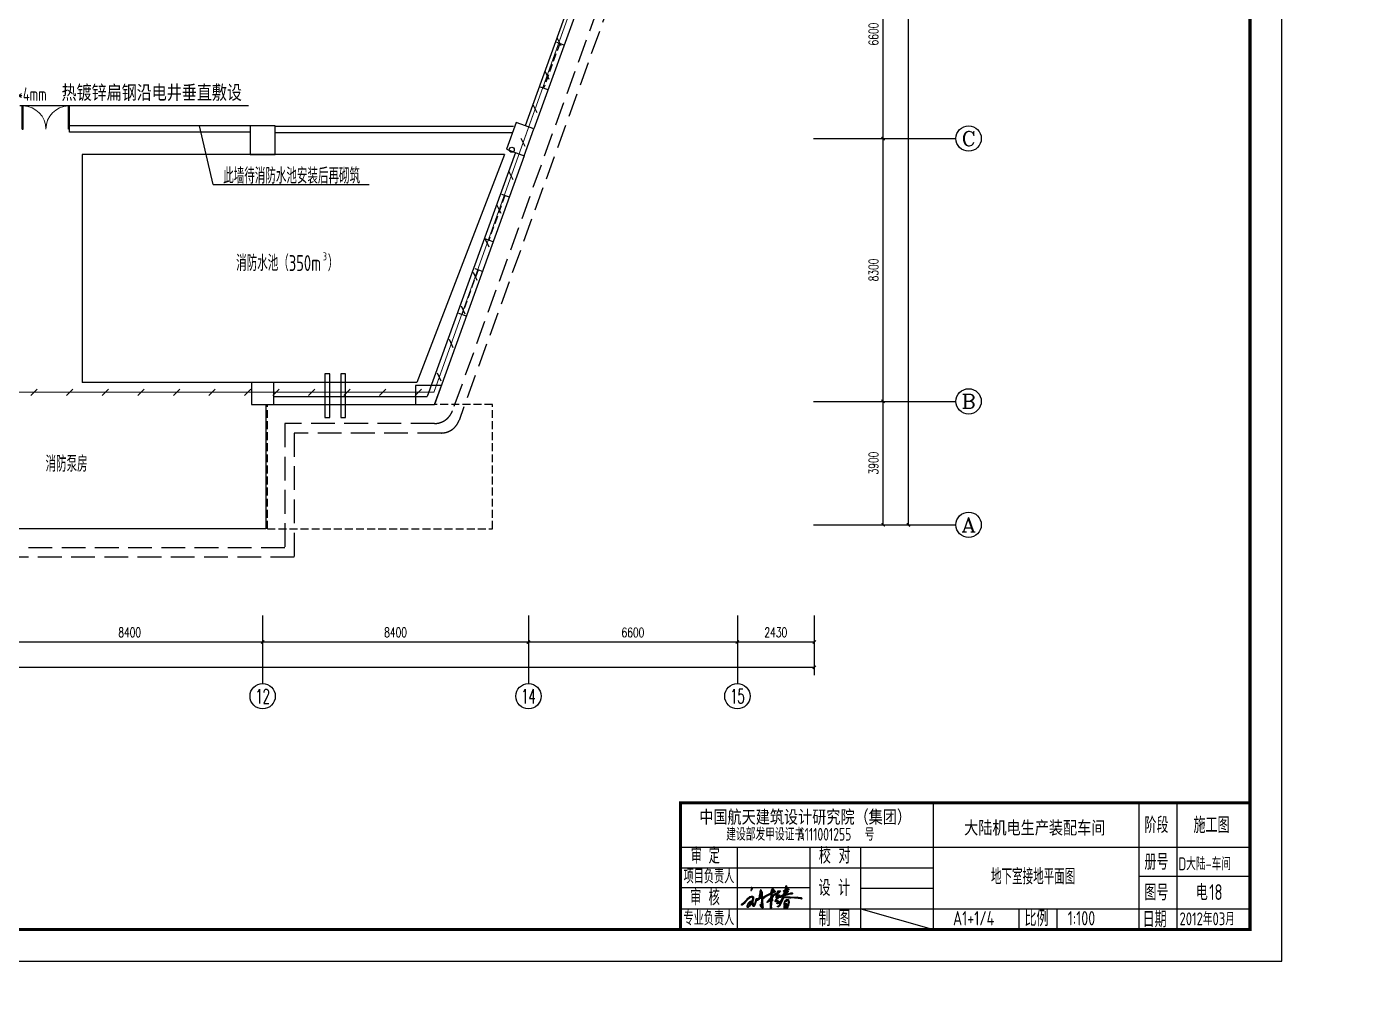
# Model space of a CAD drawing. Extents: x 2166032 to 5302137, y 581493 to 2416206.
# Drawn here: x 2736390 to 2778320, y 1244973 to 1275353 of the extents above; entities that cross this region are included whole.
import ezdxf
from ezdxf.enums import TextEntityAlignment as Align

# ---------------------------------------------------------------- set-up
doc = ezdxf.new("R2010")
doc.units = 0
doc.header["$LTSCALE"] = 1000
doc.header["$MEASUREMENT"] = 0
doc.linetypes.add('CENTER2', pattern=[1.14, 0.75, -0.13, 0.13, -0.13])
doc.linetypes.add('DASH', pattern=[0.35, 0.25, -0.1])
for name, color, linetype in [('AXIS', 3, 'Continuous'), ('AXIS_TEXT', 7, 'Continuous'), ('COLUMN', 2, 'Continuous'), ('PUB_TEXT', 7, 'Continuous'), ('PUB_TITLE', 137, 'Continuous'), ('SHTLN', 4, 'Continuous'), ('TEL_LEAD', 3, 'Continuous'), ('TEL_TEXT', 7, 'Continuous'), ('WALL', 8, 'Continuous'), ('WINDOW', 8, 'Continuous'), ('WIRE-接地', 4, 'Continuous'), ('地沟', 8, 'Continuous'), ('屋面', 151, 'Continuous')]:
    doc.layers.add(name, color=color, linetype=linetype)
doc.styles.add('-黑体', font='simhei.ttf', dxfattribs={"width": 0.8})
doc.styles.add('_TCH_AXIS', font='complex_.ttf')
doc.styles.add('_TCH_DIM', font='tssdeng.shx', dxfattribs={"bigfont": 'tssdchn.shx'})
doc.styles.add('COMPLEX', font='complex_.ttf')
doc.styles.add('DIM_FONT', font='simplex_.ttf', dxfattribs={"width": 0.7})
doc.styles.add('TSSD_REIN', font='tssdeng.shx', dxfattribs={"width": 0.7, "bigfont": 'tssdchn.shx'})
doc.dimstyles.new('DIMN', dxfattribs={"dimtxt": 300, "dimasz": 100, "dimexe": 250, "dimexo": 300, "dimgap": 150, "dimtad": 1, "dimdec": 0, "dimzin": 0, "dimdsep": 46, "dimtxsty": 'DIM_FONT', "dimblk": 'ARCHTICK', "dimcen": 0.09, "dimclrt": 7, "dimazin": 2, "dimtfac": 1, "dimtdec": 0, "dimtix": 1, "dimtmove": 2, "dimatfit": 3, "dimldrblk": 'ARCHTICK', "dimfxl": 1, "dimtolj": 1, "dimtzin": 0, "dimarcsym": 0})

# ---------------------------------------------------------------- blocks, each defined once
blk = doc.blocks.new('$图签$00000001')
blk.add_line((-123, 6.5), (-100, 0))
at = {"layer": 'PUB_TITLE'}
for p, q in [((-100, 0), (-100, 40)), ((-35, 0), (-35, 40)), ((-23, 0), (-23, 40)), ((-180, 26), (0, 26)), ((-162, 0), (-162, 26)), ((-139, 0), (-139, 26)), ((-123, 0), (-123, 26)), ((-180, 19.5), (-100, 19.5)), ((-35, 16.86), (0, 16.86)), ((-180, 13.28), (-139, 13.28)), ((-123, 13), (-100, 13)), ((-180, 6.5), (0, 6.5)), ((-73, 0), (-73, 6.5)), ((-61, 0), (-61, 6.5))]:
    blk.add_line(p, q, dxfattribs=at)
at = {"layer": 'PUB_TITLE', "const_width": 1}
blk.add_lwpolyline([(-180, 0), (-180, 40), (0, 40)], dxfattribs=at)
at = {"layer": 'PUB_TITLE'}
blk.add_lwpolyline([(0, 40), (-180, 40), (-180, 0), (0, 0)], close=True, dxfattribs=at)
at = {"layer": 'PUB_TEXT', "style": 'TSSD_REIN'}
for s, height, width, p in [('阶段', 5, 0.8, (-33.39, 30.46)), ('施工图', 5, 0.8, (-17.87, 30.46)), ('建设部发甲设证书', 4, 0.7, (-165.53, 28.06)), ('A111001255', 4, 0.7, (-143.13, 28.06)), ('号', 4, 0.7, (-121.8, 28.06)), ('审', 5, 0.75, (-176.74, 20.78)), ('定', 5, 0.75, (-171.1, 20.78)), ('校 对', 5, 0.8, (-136.27, 20.81)), ('册号', 5, 0.8, (-33.39, 18.85)), ('D大陆-车间', 4.05, 0.75, (-22.67, 18.71)), ('项目负责人', 4.5, 0.75, (-179.02, 14.53)), ('审 核', 5, 0.75, (-176.96, 7.62)), ('设 计', 5, 0.8, (-136.37, 10.62)), ('图号', 5, 0.8, (-33.39, 9.19)), ('电', 5, 0.8, (-17.17, 9.21)), ('专业负责人', 4.5, 0.75, (-179.03, 1.3)), ('制 图', 5, 0.8, (-136.37, 1.02)), ('A1+1/4', 4.5, 0.75, (-93.87, 1.3)), ('比例', 5, 0.8, (-71.29, 1.01)), ('1:100', 4.5, 0.75, (-57.61, 1.3)), ('日期', 5, 0.8, (-33.97, 0.67)), ('2012年03月', 4.05, 0.75, (-22.29, 1.33))]:
    blk.add_text(s, height=height, dxfattribs=dict(at, width=width)).set_placement(p)
at = {"layer": 'PUB_TITLE', "color": 7, "style": '-黑体', "width": 0.8}
blk.add_text('中国航天建筑设计研究院（集团）', height=4.0889, dxfattribs=at).set_placement((-174.05, 33.5))
blk.add_text('大陆机电生产装配车间', height=4.089, dxfattribs=at).set_placement((-68.03, 30.09), align=Align.CENTER)
blk = doc.blocks.new('$TelecSys$00000008')
blk.add_line((0.4, 0.4), (-0.4, -0.4))
blk = doc.blocks.new('刘桂春')
h = blk.add_hatch()
h.set_pattern_fill('ANSI37', color=256, scale=3, style=0)
h.set_pattern_definition([(45, (0, 0), (-3.367596045, 3.367596045), []), (135, (0, 0), (-3.367596045, -3.367596045), [])])
h.paths.add_polyline_path([(1369061, -138528), (1369058, -138536), (1369053, -138542), (1369048, -138553), (1369045, -138561), (1369048, -138565), (1369054, -138563), (1369059, -138554), (1369065, -138546), (1369071, -138534), (1369075, -138527), (1369075, -138516), (1369071, -138512), (1369066, -138506), (1369055, -138505), (1369049, -138506), (1369045, -138508), (1369045, -138512), (1369053, -138518), (1369057, -138521)], flags=17)
h.paths.add_polyline_path([(1369095, -138688), (1369086, -138679), (1369080, -138673), (1369068, -138673), (1369054, -138673), (1369048, -138679), (1369038, -138679), (1369028, -138684), (1369017, -138689), (1369002, -138702), (1368988, -138716), (1368971, -138734), (1368939, -138765), (1368920, -138785), (1368902, -138805), (1368895, -138812), (1368891, -138814), (1368881, -138820), (1368872, -138828), (1368862, -138837), (1368857, -138842), (1368869, -138850), (1368883, -138847), (1368893, -138838), (1368913, -138820), (1368946, -138779), (1368990, -138736), (1369038, -138702), (1369056, -138694), (1369064, -138694), (1369081, -138694), (1369081, -138726), (1369077, -138747), (1369068, -138758), (1369068, -138769), (1369056, -138769), (1369038, -138774), (1369015, -138793), (1369000, -138806), (1368989, -138828), (1368980, -138843), (1368986, -138843), (1368993, -138832), (1369010, -138814), (1369032, -138792), (1369049, -138793), (1369056, -138798), (1369045, -138813), (1369017, -138851), (1369009, -138860), (1368994, -138879), (1368985, -138885), (1368983, -138880), (1368983, -138863), (1368980, -138854), (1368975, -138861), (1368975, -138890), (1368986, -138898), (1368996, -138892), (1369017, -138869), (1369050, -138828), (1369068, -138813), (1369070, -138820), (1369080, -138855), (1369090, -138878), (1369111, -138878), (1369124, -138848), (1369145, -138795), (1369154, -138751), (1369164, -138750), (1369178, -138757), (1369205, -138742), (1369221, -138705), (1369235, -138629), (1369236, -138598), (1369244, -138587), (1369246, -138614), (1369253, -138629), (1369252, -138720), (1369250, -138729), (1369259, -138729), (1369258, -138853), (1369267, -138854), (1369268, -138885), (1369264, -138885), (1369251, -138875), (1369237, -138851), (1369237, -138834), (1369233, -138834), (1369229, -138851), (1369236, -138867), (1369244, -138887), (1369252, -138891), (1369260, -138895), (1369270, -138904), (1369281, -138904), (1369288, -138895), (1369288, -138886), (1369281, -138880), (1369281, -138816), (1369275, -138806), (1369275, -138743), (1369279, -138734), (1369314, -138705), (1369346, -138682), (1369431, -138637), (1369444, -138629), (1369444, -138683), (1369439, -138688), (1369438, -138711), (1369416, -138730), (1369416, -138740), (1369406, -138749), (1369365, -138790), (1369358, -138800), (1369370, -138800), (1369395, -138786), (1369416, -138772), (1369427, -138764), (1369438, -138765), (1369438, -138803), (1369431, -138810), (1369432, -138919), (1369442, -138925), (1369449, -138921), (1369452, -138894), (1369445, -138883), (1369446, -138853), (1369450, -138849), (1369450, -138772), (1369474, -138767), (1369474, -138743), (1369466, -138730), (1369466, -138702), (1369472, -138692), (1369486, -138692), (1369486, -138680), (1369480, -138677), (1369484, -138671), (1369542, -138634), (1369551, -138636), (1369548, -138649), (1369543, -138681), (1369539, -138696), (1369550, -138703), (1369560, -138700), (1369577, -138685), (1369581, -138679), (1369587, -138679), (1369587, -138684), (1369583, -138687), (1369562, -138705), (1369550, -138725), (1369539, -138743), (1369525, -138765), (1369525, -138778), (1369536, -138787), (1369568, -138773), (1369574, -138783), (1369564, -138800), (1369558, -138819), (1369570, -138826), (1369583, -138818), (1369600, -138802), (1369615, -138796), (1369631, -138780), (1369638, -138776), (1369642, -138780), (1369636, -138792), (1369615, -138826), (1369605, -138851), (1369584, -138869), (1369573, -138872), (1369573, -138884), (1369591, -138884), (1369610, -138869), (1369638, -138825), (1369666, -138773), (1369693, -138704), (1369693, -138680), (1369705, -138669), (1369767, -138649), (1369821, -138632), (1369854, -138632), (1369870, -138626), (1369870, -138614), (1369864, -138606), (1369850, -138609), (1369831, -138614), (1369799, -138621), (1369732, -138645), (1369709, -138652), (1369710, -138643), (1369723, -138635), (1369742, -138625), (1369765, -138604), (1369776, -138592), (1369785, -138591), (1369784, -138573), (1369775, -138574), (1369770, -138568), (1369776, -138563), (1369792, -138550), (1369792, -138539), (1369785, -138527), (1369765, -138526), (1369765, -138535), (1369744, -138544), (1369744, -138518), (1369756, -138507), (1369751, -138500), (1369751, -138491), (1369757, -138479), (1369749, -138467), (1369737, -138467), (1369738, -138486), (1369734, -138500), (1369729, -138511), (1369729, -138533), (1369724, -138544), (1369712, -138556), (1369706, -138565), (1369698, -138564), (1369690, -138568), (1369690, -138576), (1369698, -138584), (1369709, -138587), (1369704, -138602), (1369693, -138613), (1369700, -138614), (1369699, -138621), (1369694, -138630), (1369683, -138645), (1369667, -138653), (1369637, -138668), (1369614, -138680), (1369602, -138686), (1369602, -138699), (1369607, -138699), (1369632, -138699), (1369654, -138689), (1369676, -138683), (1369672, -138696), (1369663, -138724), (1369645, -138759), (1369630, -138765), (1369613, -138782), (1369591, -138794), (1369584, -138797), (1369580, -138795), (1369584, -138789), (1369586, -138780), (1369584, -138764), (1369576, -138757), (1369567, -138759), (1369556, -138763), (1369547, -138764), (1369544, -138758), (1369553, -138743), (1369570, -138726), (1369588, -138697), (1369608, -138666), (1369608, -138651), (1369598, -138651), (1369577, -138664), (1369560, -138678), (1369562, -138668), (1369566, -138646), (1369572, -138642), (1369577, -138620), (1369596, -138607), (1369630, -138572), (1369579, -138572), (1369563, -138606), (1369555, -138611), (1369528, -138624), (1369505, -138636), (1369481, -138653), (1369459, -138663), (1369457, -138624), (1369463, -138621), (1369498, -138599), (1369522, -138591), (1369523, -138574), (1369496, -138552), (1369492, -138536), (1369470, -138524), (1369465, -138533), (1369454, -138552), (1369454, -138570), (1369446, -138590), (1369438, -138611), (1369420, -138620), (1369379, -138640), (1369340, -138660), (1369307, -138683), (1369276, -138713), (1369268, -138632), (1369268, -138605), (1369260, -138580), (1369252, -138566), (1369252, -138554), (1369240, -138542), (1369233, -138562), (1369231, -138580), (1369227, -138611), (1369222, -138638), (1369218, -138663), (1369213, -138688), (1369204, -138711), (1369189, -138734), (1369180, -138734), (1369168, -138723), (1369157, -138720), (1369152, -138730), (1369143, -138746), (1369137, -138770), (1369128, -138808), (1369123, -138820), (1369118, -138838), (1369112, -138843), (1369112, -138851), (1369107, -138856), (1369101, -138856), (1369095, -138856), (1369095, -138836), (1369089, -138832), (1369089, -138814), (1369084, -138803), (1369084, -138775), (1369090, -138762), (1369090, -138745), (1369095, -138739), (1369095, -138717)])
h.paths.add_polyline_path([(1369424, -138744), (1369427, -138740), (1369432, -138735), (1369438, -138735), (1369438, -138744), (1369433, -138748), (1369426, -138748)], flags=16)
h.paths.add_polyline_path([(1369452, -138737), (1369455, -138735), (1369459, -138735), (1369461, -138737), (1369458, -138743), (1369454, -138742), (1369452, -138743)], flags=16)
h.paths.add_polyline_path([(1369729, -138574), (1369734, -138568), (1369735, -138561), (1369744, -138561), (1369751, -138560), (1369752, -138557), (1369755, -138557), (1369759, -138552), (1369762, -138552), (1369764, -138556), (1369760, -138560), (1369756, -138563), (1369752, -138565), (1369751, -138573), (1369744, -138573), (1369741, -138578), (1369736, -138580), (1369732, -138579)], flags=16)
h.paths.add_polyline_path([(1369775, -138702), (1369781, -138708), (1369887, -138708), (1369893, -138708), (1369903, -138706), (1369914, -138710), (1369928, -138711), (1369933, -138706), (1369939, -138712), (1370025, -138714), (1370031, -138729), (1370048, -138731), (1370050, -138716), (1370045, -138706), (1370034, -138699), (1370010, -138699), (1369982, -138697), (1369975, -138691), (1369821, -138691), (1369815, -138685), (1369775, -138685), (1369751, -138685), (1369732, -138686), (1369727, -138692), (1369717, -138694), (1369709, -138694), (1369702, -138699), (1369721, -138705), (1369729, -138703), (1369741, -138699), (1369751, -138701), (1369756, -138706), (1369771, -138706)])
h.paths.add_polyline_path([(1369700, -138854), (1369699, -138915), (1369708, -138922), (1369714, -138915), (1369722, -138910), (1369718, -138905), (1369714, -138905), (1369715, -138896), (1369719, -138896), (1369727, -138890), (1369729, -138894), (1369728, -138912), (1369731, -138922), (1369738, -138926), (1369758, -138925), (1369764, -138915), (1369771, -138903), (1369780, -138889), (1369784, -138877), (1369795, -138838), (1369803, -138818), (1369808, -138786), (1369802, -138778), (1369802, -138757), (1369784, -138746), (1369748, -138746), (1369732, -138761), (1369714, -138773), (1369708, -138777), (1369708, -138794), (1369708, -138804), (1369697, -138809)])
h.paths.add_polyline_path([(1369721, -138813), (1369721, -138793), (1369722, -138787), (1369729, -138779), (1369731, -138776), (1369740, -138777), (1369743, -138770), (1369762, -138771), (1369764, -138760), (1369786, -138761), (1369787, -138831), (1369781, -138835), (1369780, -138851), (1369780, -138857), (1369772, -138858), (1369768, -138845), (1369764, -138838), (1369760, -138835), (1369759, -138827), (1369747, -138825), (1369733, -138826), (1369726, -138829), (1369727, -138844), (1369722, -138842), (1369721, -138839)], flags=16)
h.paths.add_polyline_path([(1369733, -138845), (1369737, -138841), (1369747, -138844), (1369751, -138849), (1369751, -138857), (1369753, -138862), (1369757, -138864), (1369759, -138878), (1369759, -138893), (1369755, -138898), (1369751, -138900), (1369751, -138908), (1369747, -138914), (1369742, -138910), (1369736, -138905), (1369733, -138898), (1369735, -138888), (1369730, -138883), (1369728, -138877), (1369733, -138875), (1369734, -138859)], flags=16)
for p, q in [((1369049, -138506), (1369045, -138508)), ((1369045, -138508), (1369045, -138512)), ((1369045, -138512), (1369053, -138518)), ((1369048, -138553), (1369045, -138561)), ((1369045, -138561), (1369048, -138565)), ((1369053, -138542), (1369048, -138553)), ((1369048, -138565), (1369054, -138563)), ((1369055, -138505), (1369049, -138506)), ((1369053, -138518), (1369057, -138521)), ((1369058, -138536), (1369053, -138542)), ((1369054, -138563), (1369059, -138554)), ((1369066, -138506), (1369055, -138505)), ((1369057, -138521), (1369061, -138528)), ((1369061, -138528), (1369058, -138536)), ((1369059, -138554), (1369065, -138546)), ((1369065, -138546), (1369071, -138534)), ((1369071, -138512), (1369066, -138506)), ((1369075, -138516), (1369071, -138512)), ((1369071, -138534), (1369075, -138527)), ((1369075, -138527), (1369075, -138516)), ((1369235, -138629), (1369221, -138705)), ((1369222, -138638), (1369227, -138611)), ((1369227, -138611), (1369231, -138580)), ((1369231, -138580), (1369233, -138562)), ((1369233, -138562), (1369240, -138542)), ((1369236, -138598), (1369235, -138629)), ((1369244, -138587), (1369236, -138598)), ((1369240, -138542), (1369252, -138554)), ((1369246, -138614), (1369244, -138587)), ((1369253, -138629), (1369246, -138614)), ((1369252, -138554), (1369252, -138566)), ((1369252, -138566), (1369260, -138580)), ((1369252, -138720), (1369253, -138629)), ((1369260, -138580), (1369268, -138605)), ((1369268, -138605), (1369268, -138632)), ((1369379, -138640), (1369420, -138620)), ((1369420, -138620), (1369438, -138611)), ((1369444, -138629), (1369431, -138637)), ((1369438, -138611), (1369446, -138590)), ((1369444, -138683), (1369444, -138629)), ((1369446, -138590), (1369454, -138570)), ((1369454, -138552), (1369465, -138533)), ((1369454, -138570), (1369454, -138552)), ((1369463, -138621), (1369457, -138624)), ((1369457, -138624), (1369459, -138663)), ((1369498, -138599), (1369463, -138621)), ((1369465, -138533), (1369470, -138524)), ((1369470, -138524), (1369492, -138536)), ((1369492, -138536), (1369496, -138552)), ((1369496, -138552), (1369523, -138574)), ((1369522, -138591), (1369498, -138599)), ((1369505, -138636), (1369528, -138624)), ((1369523, -138574), (1369522, -138591)), ((1369528, -138624), (1369555, -138611)), ((1369555, -138611), (1369563, -138606)), ((1369563, -138606), (1369579, -138572)), ((1369577, -138620), (1369572, -138642)), ((1369596, -138607), (1369577, -138620)), ((1369579, -138572), (1369630, -138572)), ((1369630, -138572), (1369596, -138607)), ((1369690, -138568), (1369698, -138564)), ((1369690, -138576), (1369690, -138568)), ((1369698, -138584), (1369690, -138576)), ((1369693, -138613), (1369704, -138602)), ((1369700, -138614), (1369693, -138613)), ((1369694, -138630), (1369699, -138621)), ((1369698, -138564), (1369706, -138565)), ((1369709, -138587), (1369698, -138584)), ((1369699, -138621), (1369700, -138614)), ((1369704, -138602), (1369709, -138587)), ((1369706, -138565), (1369712, -138556)), ((1369712, -138556), (1369724, -138544)), ((1369719, -138610), (1369714, -138615)), ((1369714, -138616), (1369714, -138621)), ((1369714, -138621), (1369719, -138622)), ((1369724, -138604), (1369719, -138610)), ((1369719, -138622), (1369728, -138620)), ((1369742, -138625), (1369723, -138635)), ((1369724, -138544), (1369729, -138533)), ((1369734, -138604), (1369724, -138604)), ((1369728, -138620), (1369733, -138616)), ((1369729, -138511), (1369734, -138500)), ((1369729, -138533), (1369729, -138511)), ((1369734, -138568), (1369729, -138574)), ((1369729, -138574), (1369732, -138579)), ((1369732, -138579), (1369736, -138580)), ((1369732, -138645), (1369799, -138621)), ((1369733, -138616), (1369740, -138611)), ((1369734, -138500), (1369738, -138486)), ((1369735, -138561), (1369734, -138568)), ((1369737, -138600), (1369734, -138604)), ((1369734, -138604), (1369734, -138604)), ((1369744, -138561), (1369735, -138561)), ((1369736, -138580), (1369741, -138578)), ((1369738, -138486), (1369737, -138467)), ((1369737, -138467), (1369749, -138467)), ((1369741, -138600), (1369737, -138600)), ((1369740, -138611), (1369746, -138603)), ((1369741, -138578), (1369744, -138573)), ((1369746, -138603), (1369741, -138600)), ((1369765, -138604), (1369742, -138625)), ((1369756, -138507), (1369744, -138518)), ((1369744, -138518), (1369744, -138544)), ((1369744, -138544), (1369765, -138535)), ((1369751, -138560), (1369744, -138561)), ((1369744, -138573), (1369751, -138573)), ((1369749, -138467), (1369757, -138479)), ((1369757, -138479), (1369751, -138491)), ((1369751, -138491), (1369751, -138500)), ((1369751, -138500), (1369756, -138507)), ((1369752, -138557), (1369751, -138560)), ((1369751, -138573), (1369752, -138565)), ((1369755, -138557), (1369752, -138557)), ((1369752, -138565), (1369756, -138563)), ((1369759, -138552), (1369755, -138557)), ((1369756, -138563), (1369760, -138560)), ((1369762, -138552), (1369759, -138552)), ((1369760, -138560), (1369764, -138556)), ((1369764, -138556), (1369762, -138552)), ((1369765, -138535), (1369765, -138526)), ((1369765, -138526), (1369785, -138527)), ((1369776, -138592), (1369765, -138604)), ((1369776, -138563), (1369770, -138568)), ((1369770, -138568), (1369775, -138574)), ((1369775, -138574), (1369784, -138573)), ((1369792, -138550), (1369776, -138563)), ((1369785, -138591), (1369776, -138592)), ((1369784, -138573), (1369785, -138591)), ((1369785, -138527), (1369792, -138539)), ((1369792, -138539), (1369792, -138550)), ((1369799, -138621), (1369831, -138614)), ((1369831, -138614), (1369850, -138609)), ((1369850, -138609), (1369864, -138606)), ((1369870, -138626), (1369854, -138632)), ((1369864, -138606), (1369870, -138614)), ((1369870, -138614), (1369870, -138626)), ((1368857, -138842), (1368862, -138837)), ((1368869, -138850), (1368857, -138842)), ((1368862, -138837), (1368872, -138828)), ((1368883, -138847), (1368869, -138850)), ((1368872, -138828), (1368881, -138820)), ((1368881, -138820), (1368891, -138814)), ((1368893, -138838), (1368883, -138847)), ((1368891, -138814), (1368895, -138812)), ((1368913, -138820), (1368893, -138838)), ((1368895, -138812), (1368902, -138805)), ((1368902, -138805), (1368920, -138785)), ((1368946, -138779), (1368913, -138820)), ((1368920, -138785), (1368939, -138765)), ((1368939, -138765), (1368971, -138734)), ((1368990, -138736), (1368946, -138779)), ((1368971, -138734), (1368988, -138716)), ((1368975, -138861), (1368980, -138854)), ((1368975, -138890), (1368975, -138861)), ((1368986, -138898), (1368975, -138890)), ((1368980, -138843), (1368989, -138828)), ((1368986, -138843), (1368980, -138843)), ((1368980, -138854), (1368983, -138863)), ((1368983, -138863), (1368983, -138880)), ((1368983, -138880), (1368985, -138885)), ((1368985, -138885), (1368994, -138879)), ((1368993, -138832), (1368986, -138843)), ((1368988, -138716), (1369002, -138702)), ((1368989, -138828), (1369000, -138806)), ((1369038, -138702), (1368990, -138736)), ((1369010, -138814), (1368993, -138832)), ((1368994, -138879), (1369009, -138860)), ((1369017, -138869), (1368996, -138892)), ((1369000, -138806), (1369015, -138793)), ((1369002, -138702), (1369017, -138689)), ((1369009, -138860), (1369017, -138851)), ((1369032, -138792), (1369010, -138814)), ((1369015, -138793), (1369038, -138774)), ((1369017, -138689), (1369028, -138684)), ((1369017, -138851), (1369045, -138813)), ((1369050, -138828), (1369017, -138869)), ((1369028, -138684), (1369038, -138679)), ((1369049, -138793), (1369032, -138792)), ((1369038, -138679), (1369048, -138679)), ((1369056, -138694), (1369038, -138702)), ((1369038, -138774), (1369056, -138769)), ((1369045, -138813), (1369056, -138798)), ((1369048, -138679), (1369054, -138673)), ((1369056, -138798), (1369049, -138793)), ((1369068, -138813), (1369050, -138828)), ((1369054, -138673), (1369068, -138673)), ((1369064, -138694), (1369056, -138694)), ((1369056, -138769), (1369068, -138769)), ((1369081, -138694), (1369064, -138694)), ((1369068, -138673), (1369080, -138673)), ((1369068, -138758), (1369077, -138747)), ((1369068, -138769), (1369068, -138758)), ((1369070, -138820), (1369068, -138813)), ((1369080, -138855), (1369070, -138820)), ((1369077, -138747), (1369081, -138726)), ((1369080, -138673), (1369086, -138679)), ((1369090, -138878), (1369080, -138855)), ((1369081, -138726), (1369081, -138694)), ((1369090, -138762), (1369084, -138775)), ((1369084, -138775), (1369084, -138803)), ((1369084, -138803), (1369089, -138814)), ((1369086, -138679), (1369095, -138688)), ((1369089, -138814), (1369089, -138832)), ((1369089, -138832), (1369095, -138836)), ((1369095, -138739), (1369090, -138745)), ((1369090, -138745), (1369090, -138762)), ((1369111, -138878), (1369090, -138878)), ((1369095, -138688), (1369095, -138717)), ((1369095, -138717), (1369095, -138739)), ((1369095, -138836), (1369095, -138856)), ((1369095, -138856), (1369101, -138856)), ((1369101, -138856), (1369107, -138856)), ((1369107, -138856), (1369112, -138851)), ((1369124, -138848), (1369111, -138878)), ((1369112, -138843), (1369118, -138838)), ((1369112, -138851), (1369112, -138843)), ((1369118, -138838), (1369123, -138820)), ((1369123, -138820), (1369128, -138808)), ((1369145, -138795), (1369124, -138848)), ((1369128, -138808), (1369137, -138770)), ((1369137, -138770), (1369143, -138746)), ((1369143, -138746), (1369152, -138730)), ((1369154, -138751), (1369145, -138795)), ((1369152, -138730), (1369157, -138720)), ((1369164, -138750), (1369154, -138751)), ((1369157, -138720), (1369168, -138723)), ((1369178, -138757), (1369164, -138750)), ((1369168, -138723), (1369180, -138734)), ((1369205, -138742), (1369178, -138757)), ((1369180, -138734), (1369189, -138734)), ((1369189, -138734), (1369204, -138711)), ((1369204, -138711), (1369213, -138688)), ((1369221, -138705), (1369205, -138742)), ((1369213, -138688), (1369218, -138663)), ((1369218, -138663), (1369222, -138638)), ((1369229, -138851), (1369233, -138834)), ((1369236, -138867), (1369229, -138851)), ((1369233, -138834), (1369233, -138834)), ((1369233, -138834), (1369237, -138834)), ((1369244, -138887), (1369236, -138867)), ((1369237, -138834), (1369237, -138851)), ((1369237, -138851), (1369251, -138875)), ((1369252, -138891), (1369244, -138887)), ((1369250, -138729), (1369252, -138720)), ((1369259, -138729), (1369250, -138729)), ((1369251, -138875), (1369264, -138885)), ((1369260, -138895), (1369252, -138891)), ((1369258, -138853), (1369259, -138729)), ((1369267, -138854), (1369258, -138853)), ((1369264, -138885), (1369268, -138885)), ((1369268, -138885), (1369267, -138854)), ((1369268, -138632), (1369276, -138713)), ((1369279, -138734), (1369275, -138743)), ((1369275, -138743), (1369275, -138806)), ((1369275, -138806), (1369281, -138816)), ((1369276, -138713), (1369307, -138683)), ((1369314, -138705), (1369279, -138734)), ((1369281, -138816), (1369281, -138880)), ((1369281, -138880), (1369288, -138886)), ((1369288, -138886), (1369288, -138895)), ((1369307, -138683), (1369340, -138660)), ((1369346, -138682), (1369314, -138705)), ((1369340, -138660), (1369379, -138640)), ((1369431, -138637), (1369346, -138682)), ((1369358, -138800), (1369365, -138790)), ((1369370, -138800), (1369358, -138800)), ((1369365, -138790), (1369406, -138749)), ((1369395, -138786), (1369370, -138800)), ((1369416, -138772), (1369395, -138786)), ((1369406, -138749), (1369416, -138740)), ((1369416, -138730), (1369438, -138711)), ((1369416, -138740), (1369416, -138730)), ((1369427, -138764), (1369416, -138772)), ((1369427, -138740), (1369424, -138744)), ((1369424, -138744), (1369426, -138748)), ((1369426, -138748), (1369433, -138748)), ((1369432, -138735), (1369427, -138740)), ((1369438, -138765), (1369427, -138764)), ((1369431, -138810), (1369438, -138803)), ((1369432, -138919), (1369431, -138810)), ((1369438, -138735), (1369432, -138735)), ((1369433, -138748), (1369438, -138744)), ((1369438, -138711), (1369439, -138688)), ((1369438, -138744), (1369438, -138735)), ((1369438, -138803), (1369438, -138765)), ((1369439, -138688), (1369444, -138683)), ((1369446, -138853), (1369445, -138883)), ((1369445, -138883), (1369452, -138894)), ((1369450, -138849), (1369446, -138853)), ((1369474, -138767), (1369450, -138772)), ((1369450, -138772), (1369450, -138849)), ((1369455, -138735), (1369452, -138737)), ((1369452, -138737), (1369452, -138743)), ((1369452, -138743), (1369454, -138742)), ((1369454, -138742), (1369458, -138743)), ((1369459, -138735), (1369455, -138735)), ((1369458, -138743), (1369461, -138737)), ((1369459, -138663), (1369481, -138653)), ((1369461, -138737), (1369459, -138735)), ((1369472, -138692), (1369466, -138702)), ((1369466, -138702), (1369466, -138730)), ((1369466, -138730), (1369474, -138743)), ((1369486, -138692), (1369472, -138692)), ((1369474, -138743), (1369474, -138767)), ((1369484, -138671), (1369480, -138677)), ((1369480, -138677), (1369486, -138680)), ((1369481, -138653), (1369505, -138636)), ((1369542, -138634), (1369484, -138671)), ((1369486, -138680), (1369486, -138692)), ((1369525, -138765), (1369539, -138743)), ((1369525, -138778), (1369525, -138765)), ((1369536, -138787), (1369525, -138778)), ((1369568, -138773), (1369536, -138787)), ((1369539, -138696), (1369543, -138681)), ((1369550, -138703), (1369539, -138696)), ((1369539, -138743), (1369550, -138725)), ((1369551, -138636), (1369542, -138634)), ((1369543, -138681), (1369548, -138649)), ((1369553, -138743), (1369544, -138758)), ((1369544, -138758), (1369547, -138764)), ((1369547, -138764), (1369556, -138763)), ((1369548, -138649), (1369551, -138636)), ((1369560, -138700), (1369550, -138703)), ((1369550, -138725), (1369562, -138705)), ((1369570, -138726), (1369553, -138743)), ((1369556, -138763), (1369567, -138759)), ((1369558, -138819), (1369564, -138800)), ((1369570, -138826), (1369558, -138819)), ((1369560, -138678), (1369577, -138664)), ((1369562, -138668), (1369560, -138678)), ((1369577, -138685), (1369560, -138700)), ((1369566, -138646), (1369562, -138668)), ((1369562, -138705), (1369583, -138687)), ((1369564, -138800), (1369574, -138783)), ((1369572, -138642), (1369566, -138646)), ((1369567, -138759), (1369576, -138757)), ((1369574, -138783), (1369568, -138773)), ((1369588, -138697), (1369570, -138726)), ((1369583, -138818), (1369570, -138826)), ((1369573, -138872), (1369584, -138869)), ((1369573, -138884), (1369573, -138872)), ((1369591, -138884), (1369573, -138884)), ((1369576, -138757), (1369584, -138764)), ((1369577, -138664), (1369598, -138651)), ((1369581, -138679), (1369577, -138685)), ((1369584, -138789), (1369580, -138795)), ((1369580, -138795), (1369584, -138797)), ((1369587, -138679), (1369581, -138679)), ((1369583, -138687), (1369587, -138684)), ((1369600, -138802), (1369583, -138818)), ((1369584, -138764), (1369586, -138780)), ((1369586, -138780), (1369584, -138789)), ((1369584, -138797), (1369591, -138794)), ((1369584, -138869), (1369605, -138851)), ((1369587, -138684), (1369587, -138679)), ((1369608, -138666), (1369588, -138697)), ((1369591, -138794), (1369613, -138782)), ((1369610, -138869), (1369591, -138884)), ((1369598, -138651), (1369608, -138651)), ((1369615, -138796), (1369600, -138802)), ((1369602, -138686), (1369614, -138680)), ((1369602, -138699), (1369602, -138686)), ((1369607, -138699), (1369602, -138699)), ((1369605, -138851), (1369615, -138826)), ((1369632, -138699), (1369607, -138699)), ((1369608, -138651), (1369608, -138666)), ((1369638, -138825), (1369610, -138869)), ((1369613, -138782), (1369630, -138765)), ((1369614, -138680), (1369637, -138668)), ((1369631, -138780), (1369615, -138796)), ((1369615, -138826), (1369636, -138792)), ((1369630, -138765), (1369645, -138759)), ((1369638, -138776), (1369631, -138780)), ((1369654, -138689), (1369632, -138699)), ((1369636, -138792), (1369642, -138780)), ((1369637, -138668), (1369667, -138653)), ((1369666, -138773), (1369638, -138825)), ((1369642, -138780), (1369638, -138776)), ((1369645, -138759), (1369663, -138724)), ((1369676, -138683), (1369654, -138689)), ((1369663, -138724), (1369672, -138696)), ((1369693, -138704), (1369666, -138773)), ((1369667, -138653), (1369683, -138645)), ((1369672, -138696), (1369676, -138683)), ((1369683, -138645), (1369694, -138630)), ((1369705, -138669), (1369693, -138680)), ((1369693, -138680), (1369693, -138704)), ((1369708, -138804), (1369697, -138809)), ((1369697, -138809), (1369700, -138854)), ((1369700, -138854), (1369699, -138915)), ((1369702, -138699), (1369709, -138694)), ((1369721, -138705), (1369702, -138699)), ((1369767, -138649), (1369705, -138669)), ((1369714, -138773), (1369708, -138777)), ((1369708, -138777), (1369708, -138794)), ((1369708, -138794), (1369708, -138804)), ((1369710, -138643), (1369709, -138652)), ((1369709, -138652), (1369732, -138645)), ((1369709, -138694), (1369717, -138694)), ((1369723, -138635), (1369710, -138643)), ((1369732, -138761), (1369714, -138773)), ((1369717, -138694), (1369727, -138692)), ((1369719, -138896), (1369727, -138890)), ((1369729, -138703), (1369721, -138705)), ((1369721, -138793), (1369722, -138787)), ((1369721, -138813), (1369721, -138793)), ((1369721, -138839), (1369721, -138813)), ((1369722, -138842), (1369721, -138839)), ((1369722, -138787), (1369729, -138779)), ((1369727, -138844), (1369722, -138842)), ((1369733, -138826), (1369726, -138829)), ((1369726, -138829), (1369727, -138844)), ((1369727, -138692), (1369732, -138686)), ((1369727, -138890), (1369729, -138894)), ((1369728, -138877), (1369733, -138875)), ((1369730, -138883), (1369728, -138877)), ((1369741, -138699), (1369729, -138703)), ((1369729, -138779), (1369731, -138776)), ((1369735, -138888), (1369730, -138883)), ((1369731, -138776), (1369740, -138777)), ((1369732, -138686), (1369751, -138685)), ((1369748, -138746), (1369732, -138761)), ((1369747, -138825), (1369733, -138826)), ((1369733, -138845), (1369737, -138841)), ((1369734, -138859), (1369733, -138845)), ((1369733, -138875), (1369734, -138859)), ((1369733, -138898), (1369735, -138888)), ((1369737, -138841), (1369747, -138844)), ((1369740, -138777), (1369743, -138770)), ((1369751, -138701), (1369741, -138699)), ((1369743, -138770), (1369762, -138771)), ((1369759, -138827), (1369747, -138825)), ((1369747, -138844), (1369751, -138849)), ((1369784, -138746), (1369748, -138746)), ((1369751, -138685), (1369775, -138685)), ((1369756, -138706), (1369751, -138701)), ((1369751, -138849), (1369751, -138857)), ((1369751, -138857), (1369753, -138862)), ((1369753, -138862), (1369757, -138864)), ((1369771, -138706), (1369756, -138706)), ((1369757, -138864), (1369759, -138878)), ((1369760, -138835), (1369759, -138827)), ((1369759, -138878), (1369759, -138893)), ((1369764, -138838), (1369760, -138835)), ((1369762, -138771), (1369764, -138760)), ((1369764, -138760), (1369786, -138761)), ((1369768, -138845), (1369764, -138838)), ((1369821, -138632), (1369767, -138649)), ((1369772, -138858), (1369768, -138845)), ((1369775, -138702), (1369771, -138706)), ((1369771, -138903), (1369780, -138889)), ((1369780, -138857), (1369772, -138858)), ((1369775, -138685), (1369815, -138685)), ((1369781, -138708), (1369775, -138702)), ((1369781, -138835), (1369780, -138851)), ((1369780, -138851), (1369780, -138857)), ((1369780, -138889), (1369784, -138877)), ((1369887, -138708), (1369781, -138708)), ((1369787, -138831), (1369781, -138835)), ((1369802, -138757), (1369784, -138746)), ((1369784, -138877), (1369795, -138838)), ((1369786, -138761), (1369787, -138831)), ((1369795, -138838), (1369803, -138818)), ((1369802, -138778), (1369802, -138757)), ((1369808, -138786), (1369802, -138778)), ((1369803, -138818), (1369808, -138786)), ((1369815, -138685), (1369821, -138691)), ((1369854, -138632), (1369821, -138632)), ((1369821, -138691), (1369975, -138691)), ((1369893, -138708), (1369887, -138708)), ((1369903, -138706), (1369893, -138708)), ((1369914, -138710), (1369903, -138706)), ((1369928, -138711), (1369914, -138710)), ((1369933, -138706), (1369928, -138711)), ((1369939, -138712), (1369933, -138706)), ((1370025, -138714), (1369939, -138712)), ((1369975, -138691), (1369982, -138697)), ((1369982, -138697), (1370010, -138699)), ((1370010, -138699), (1370034, -138699)), ((1370031, -138729), (1370025, -138714)), ((1370048, -138731), (1370031, -138729)), ((1370034, -138699), (1370045, -138706)), ((1370045, -138706), (1370050, -138716)), ((1370050, -138716), (1370048, -138731)), ((1368996, -138892), (1368986, -138898)), ((1369270, -138904), (1369260, -138895)), ((1369281, -138904), (1369270, -138904)), ((1369288, -138895), (1369281, -138904)), ((1369442, -138925), (1369432, -138919)), ((1369449, -138921), (1369442, -138925)), ((1369452, -138894), (1369449, -138921)), ((1369699, -138915), (1369708, -138922)), ((1369708, -138922), (1369714, -138915)), ((1369714, -138905), (1369715, -138896)), ((1369718, -138905), (1369714, -138905)), ((1369714, -138915), (1369722, -138910)), ((1369715, -138896), (1369719, -138896)), ((1369722, -138910), (1369718, -138905)), ((1369729, -138894), (1369728, -138912)), ((1369728, -138912), (1369731, -138922)), ((1369731, -138922), (1369738, -138926)), ((1369736, -138905), (1369733, -138898)), ((1369742, -138910), (1369736, -138905)), ((1369738, -138926), (1369758, -138925)), ((1369747, -138914), (1369742, -138910)), ((1369751, -138908), (1369747, -138914)), ((1369755, -138898), (1369751, -138900)), ((1369751, -138900), (1369751, -138908)), ((1369759, -138893), (1369755, -138898)), ((1369758, -138925), (1369764, -138915)), ((1369764, -138915), (1369771, -138903))]:
    blk.add_line(p, q)
blk = doc.blocks.new('_ArchTick')
at = {"color": 0, "linetype": 'ByBlock', "const_width": 0.4}
blk.add_lwpolyline([(-0.5, -0.5), (0.5, 0.5)], dxfattribs=at)
blk = doc.blocks.new('*D2613')
at = {"layer": 'AXIS', "color": 0, "lineweight": -2}
for p, q in [((2735451, 1256748), (2735451, 1255665)), ((2743851, 1256748), (2743851, 1255665)), ((2735451, 1255915), (2743851, 1255915))]:
    blk.add_line(p, q, dxfattribs=at)
at = {"layer": 'Defpoints', "color": 0}
for p in [(2735451, 1257048), (2743851, 1257048), (2743851, 1255915)]:
    blk.add_point(p, dxfattribs=at)
at = {"layer": 'AXIS', "color": 0, "lineweight": -2, "xscale": 100, "yscale": 100, "zscale": 100, "rotation": 180}
blk.add_blockref('_ArchTick', (2735451, 1255915), dxfattribs=at)
at = {"layer": 'AXIS', "color": 0, "lineweight": -2, "xscale": 100, "yscale": 100, "zscale": 100}
blk.add_blockref('_ArchTick', (2743851, 1255915), dxfattribs=at)
at = {"layer": 'AXIS', "color": 7, "insert": (2739651, 1256220), "char_height": 300, "attachment_point": 5, "style": 'DIM_FONT'}
blk.add_mtext('\\A1;8400', dxfattribs=at)
blk = doc.blocks.new('*D2614')
at = {"layer": 'AXIS', "color": 0, "lineweight": -2}
for p, q in [((2743851, 1256748), (2743851, 1255665)), ((2752251, 1256748), (2752251, 1255665)), ((2743851, 1255915), (2752251, 1255915))]:
    blk.add_line(p, q, dxfattribs=at)
at = {"layer": 'Defpoints', "color": 0}
for p in [(2743851, 1257048), (2752251, 1257048), (2752251, 1255915)]:
    blk.add_point(p, dxfattribs=at)
at = {"layer": 'AXIS', "color": 0, "lineweight": -2, "xscale": 100, "yscale": 100, "zscale": 100, "rotation": 180}
blk.add_blockref('_ArchTick', (2743851, 1255915), dxfattribs=at)
at = {"layer": 'AXIS', "color": 0, "lineweight": -2, "xscale": 100, "yscale": 100, "zscale": 100}
blk.add_blockref('_ArchTick', (2752251, 1255915), dxfattribs=at)
at = {"layer": 'AXIS', "color": 7, "insert": (2748051, 1256220), "char_height": 300, "attachment_point": 5, "style": 'DIM_FONT'}
blk.add_mtext('\\A1;8400', dxfattribs=at)
blk = doc.blocks.new('*D2615')
at = {"layer": 'AXIS', "color": 0, "lineweight": -2}
for p, q in [((2752251, 1256748), (2752251, 1255665)), ((2758851, 1256748), (2758851, 1255665)), ((2752251, 1255915), (2758851, 1255915))]:
    blk.add_line(p, q, dxfattribs=at)
at = {"layer": 'Defpoints', "color": 0}
for p in [(2752251, 1257048), (2758851, 1257048), (2758851, 1255915)]:
    blk.add_point(p, dxfattribs=at)
at = {"layer": 'AXIS', "color": 0, "lineweight": -2, "xscale": 100, "yscale": 100, "zscale": 100, "rotation": 180}
blk.add_blockref('_ArchTick', (2752251, 1255915), dxfattribs=at)
at = {"layer": 'AXIS', "color": 0, "lineweight": -2, "xscale": 100, "yscale": 100, "zscale": 100}
blk.add_blockref('_ArchTick', (2758851, 1255915), dxfattribs=at)
at = {"layer": 'AXIS', "color": 7, "insert": (2755551, 1256217), "char_height": 300, "attachment_point": 5, "style": 'DIM_FONT'}
blk.add_mtext('\\A1;6600', dxfattribs=at)
blk = doc.blocks.new('*D2616')
at = {"layer": 'AXIS', "color": 0, "lineweight": -2}
for p, q in [((2758851, 1256748), (2758851, 1255665)), ((2761282, 1256748), (2761282, 1255665)), ((2758851, 1255915), (2761282, 1255915))]:
    blk.add_line(p, q, dxfattribs=at)
at = {"layer": 'Defpoints', "color": 0}
for p in [(2758851, 1257048), (2761282, 1257048), (2761282, 1255915)]:
    blk.add_point(p, dxfattribs=at)
at = {"layer": 'AXIS', "color": 0, "lineweight": -2, "xscale": 100, "yscale": 100, "zscale": 100, "rotation": 180}
blk.add_blockref('_ArchTick', (2758851, 1255915), dxfattribs=at)
at = {"layer": 'AXIS', "color": 0, "lineweight": -2, "xscale": 100, "yscale": 100, "zscale": 100}
blk.add_blockref('_ArchTick', (2761282, 1255915), dxfattribs=at)
at = {"layer": 'AXIS', "color": 7, "insert": (2760067, 1256220), "char_height": 300, "attachment_point": 5, "style": 'DIM_FONT'}
blk.add_mtext('\\A1;2430', dxfattribs=at)
blk = doc.blocks.new('*D2617')
at = {"layer": 'AXIS', "color": 0, "lineweight": -2}
for p, q in [((2683451, 1256448), (2683451, 1254865)), ((2761282, 1256448), (2761282, 1254865)), ((2683451, 1255115), (2761282, 1255115))]:
    blk.add_line(p, q, dxfattribs=at)
at = {"layer": 'Defpoints', "color": 0}
for p in [(2683451, 1256748), (2761282, 1256748), (2761282, 1255115)]:
    blk.add_point(p, dxfattribs=at)
at = {"layer": 'AXIS', "color": 0, "lineweight": -2, "xscale": 100, "yscale": 100, "zscale": 100, "rotation": 180}
blk.add_blockref('_ArchTick', (2683451, 1255115), dxfattribs=at)
at = {"layer": 'AXIS', "color": 0, "lineweight": -2, "xscale": 100, "yscale": 100, "zscale": 100}
blk.add_blockref('_ArchTick', (2761282, 1255115), dxfattribs=at)
at = {"layer": 'AXIS', "color": 7, "insert": (2722367, 1255417), "char_height": 300, "attachment_point": 5, "style": 'DIM_FONT'}
blk.add_mtext('\\A1;77830', dxfattribs=at)
blk = doc.blocks.new('*D2618')
at = {"layer": 'AXIS', "color": 0, "lineweight": -2}
for p, q in [((2761256, 1263515), (2763706, 1263515)), ((2763456, 1259615), (2763456, 1263515)), ((2761256, 1259615), (2763706, 1259615))]:
    blk.add_line(p, q, dxfattribs=at)
at = {"layer": 'Defpoints', "color": 0}
for p in [(2760956, 1263515), (2763456, 1263515), (2760956, 1259615)]:
    blk.add_point(p, dxfattribs=at)
at = {"layer": 'AXIS', "color": 0, "lineweight": -2, "xscale": 100, "yscale": 100, "zscale": 100}
for p, rotation in [((2763456, 1263515), 90), ((2763456, 1259615), 270)]:
    blk.add_blockref('_ArchTick', p, dxfattribs=dict(at, rotation=rotation))
at = {"layer": 'AXIS', "color": 7, "insert": (2763155, 1261565), "char_height": 300, "attachment_point": 5, "rotation": 90, "style": 'DIM_FONT'}
blk.add_mtext('\\A1;3900', dxfattribs=at)
blk = doc.blocks.new('*D2619')
at = {"layer": 'AXIS', "color": 0, "lineweight": -2}
for p, q in [((2761256, 1271815), (2763706, 1271815)), ((2763456, 1263515), (2763456, 1271815)), ((2761256, 1263515), (2763706, 1263515))]:
    blk.add_line(p, q, dxfattribs=at)
at = {"layer": 'Defpoints', "color": 0}
for p in [(2760956, 1271815), (2763456, 1271815), (2760956, 1263515)]:
    blk.add_point(p, dxfattribs=at)
at = {"layer": 'AXIS', "color": 0, "lineweight": -2, "xscale": 100, "yscale": 100, "zscale": 100}
for p, rotation in [((2763456, 1271815), 90), ((2763456, 1263515), 270)]:
    blk.add_blockref('_ArchTick', p, dxfattribs=dict(at, rotation=rotation))
at = {"layer": 'AXIS', "color": 7, "insert": (2763155, 1267665), "char_height": 300, "attachment_point": 5, "rotation": 90, "style": 'DIM_FONT'}
blk.add_mtext('\\A1;8300', dxfattribs=at)
blk = doc.blocks.new('*D2620')
at = {"layer": 'AXIS', "color": 0, "lineweight": -2}
for p, q in [((2761256, 1278415), (2763706, 1278415)), ((2763456, 1271815), (2763456, 1278415)), ((2761256, 1271815), (2763706, 1271815))]:
    blk.add_line(p, q, dxfattribs=at)
at = {"layer": 'Defpoints', "color": 0}
for p in [(2760956, 1278415), (2763456, 1278415), (2760956, 1271815)]:
    blk.add_point(p, dxfattribs=at)
at = {"layer": 'AXIS', "color": 0, "lineweight": -2, "xscale": 100, "yscale": 100, "zscale": 100}
for p, rotation in [((2763456, 1278415), 90), ((2763456, 1271815), 270)]:
    blk.add_blockref('_ArchTick', p, dxfattribs=dict(at, rotation=rotation))
at = {"layer": 'AXIS', "color": 7, "insert": (2763155, 1275115), "char_height": 300, "attachment_point": 5, "rotation": 90, "style": 'DIM_FONT'}
blk.add_mtext('\\A1;6600', dxfattribs=at)
blk = doc.blocks.new('*D2624')
at = {"layer": 'AXIS', "color": 0, "lineweight": -2}
for p, q in [((2761256, 1298815), (2764506, 1298815)), ((2764256, 1259615), (2764256, 1298815)), ((2761256, 1259615), (2764506, 1259615))]:
    blk.add_line(p, q, dxfattribs=at)
at = {"layer": 'Defpoints', "color": 0}
for p in [(2760956, 1298815), (2764256, 1298815), (2760956, 1259615)]:
    blk.add_point(p, dxfattribs=at)
at = {"layer": 'AXIS', "color": 0, "lineweight": -2, "xscale": 100, "yscale": 100, "zscale": 100}
for p, rotation in [((2764256, 1298815), 90), ((2764256, 1259615), 270)]:
    blk.add_blockref('_ArchTick', p, dxfattribs=dict(at, rotation=rotation))
at = {"layer": 'AXIS', "color": 7, "insert": (2763955, 1279215), "char_height": 300, "attachment_point": 5, "rotation": 90, "style": 'DIM_FONT'}
blk.add_mtext('\\A1;39200', dxfattribs=at)
blk = doc.blocks.new('_AXISO')
blk.add_circle((0, 0), 0.5)
at = {"layer": 'AXIS_TEXT', "style": 'COMPLEX', "width": 1.171875}
blk.add_attdef('A', text='', height=0.56, dxfattribs=at).set_placement((-0.25, -0.28), (0.25, -0.28), align=Align.FIT)
blk = doc.blocks.new('$DorLib2D$00000002')
for p, q in [((-0.5, 0), (-0.5, 0.4875)), ((-0.475, 0.4875), (-0.5, 0.4875)), ((-0.475, 0), (-0.475, 0.4875)), ((0.475, 0), (0.475, 0.4875)), ((0.475, 0.4875), (0.5, 0.4875)), ((0.5, 0), (0.5, 0.4875)), ((-0.5, 0), (-0.475, 0)), ((0.5, 0), (0.475, 0))]:
    blk.add_line(p, q)
at = {"lineweight": 13}
for centre, start, end in [((-0.4875, 0), 0, 88.53072), ((0.4875, 0), 91.46928, 180)]:
    blk.add_arc(centre, 0.4875, start, end, dxfattribs=at)

msp = doc.modelspace()

# ---------------------------------------------------------------- linework, layer by layer
msp.add_circle((2604640.5, 1020101.3), 438608.5)
at = {"layer": 'AXIS'}
for p, q in [((2761758.6, 1271815.5), (2765758.6, 1271815.5)), ((2761758.6, 1263515.5), (2765758.6, 1263515.5)), ((2761758.6, 1259615.5), (2765758.6, 1259615.5)), ((2743851.5, 1256747.9), (2743851.5, 1254603)), ((2752251.5, 1256747.9), (2752251.5, 1254603)), ((2758851.5, 1256747.9), (2758851.5, 1254603))]:
    msp.add_line(p, q, dxfattribs=at)
at = {"layer": 'COLUMN'}
for p, q in [((2744251.5, 1272215.4), (2743451.5, 1272215.4)), ((2743451.5, 1272215.4), (2743451.5, 1271315.4)), ((2744251.5, 1271315.4), (2744251.5, 1272215.4)), ((2751859.6, 1272321.6), (2751554, 1271475.1)), ((2752423.9, 1272117.8), (2751859.6, 1272321.6)), ((2752118.3, 1271271.3), (2752423.9, 1272117.8)), ((2743451.5, 1271315.4), (2744251.5, 1271315.4)), ((2751554, 1271475.1), (2752118.3, 1271271.3)), ((2744201.5, 1264115.5), (2743501.5, 1264115.5)), ((2743501.5, 1264115.5), (2743501.5, 1263415.5)), ((2744201.5, 1263415.5), (2744201.5, 1264115.5)), ((2743501.5, 1263415.5), (2744201.5, 1263415.5))]:
    msp.add_line(p, q, dxfattribs=at)
at = {"layer": 'PUB_TITLE'}
msp.add_lwpolyline([(2670952.5, 1245835.7), (2776052.5, 1245835.7), (2776052.5, 1305235.7), (2670952.5, 1305235.7)], close=True, dxfattribs=at)
at = {"layer": 'PUB_TITLE', "const_width": 100}
msp.add_lwpolyline([(2673452.5, 1246835.7), (2775052.5, 1246835.7), (2775052.5, 1304235.7), (2673452.5, 1304235.7)], close=True, dxfattribs=at)
at = {"layer": 'TEL_LEAD'}
msp.add_line((2736182.6, 1272854.3), (2743406.2, 1272854.3), dxfattribs=at)
at = {"layer": 'WALL'}
for p, q in [((2754237.2, 1278024.8), (2752141.3, 1272219.9)), ((2754519.4, 1277923), (2752423.5, 1272118)), ((2743451.5, 1272215.8), (2737751.4, 1272215.8)), ((2737751.4, 1272015.8), (2737751.4, 1272215.8)), ((2742290.5, 1270360.5), (2741860.4, 1272215.4)), ((2743451.5, 1272215.4), (2743451.5, 1272215.8)), ((2751779.9, 1272200.9), (2744251.5, 1272200.9)), ((2743451.5, 1272015.8), (2737751.4, 1272015.8)), ((2751743.8, 1272000.9), (2744251.5, 1272000.9)), ((2751835.7, 1271373.4), (2749052.8, 1263665.5)), ((2752117.9, 1271271.5), (2749281.4, 1263415.5)), ((2742290.5, 1270360.5), (2747217.9, 1270360.5)), ((2744201.5, 1263665.5), (2749052.8, 1263665.5)), ((2744201.5, 1263415.5), (2749281.4, 1263415.5))]:
    msp.add_line(p, q, dxfattribs=at)
at = {"layer": 'WALL', "color": 2}
for p, q in [((2751492.3, 1271314.8), (2738151.5, 1271315.4)), ((2738151.5, 1271315.4), (2738151.5, 1264114.8)), ((2751492.3, 1271314.8), (2748721.8, 1264114.8)), ((2745970.1, 1264383.3), (2745820.1, 1264383.3)), ((2745820.1, 1264380), (2745820.1, 1263001.7)), ((2745970.1, 1263001.7), (2745970.1, 1264383.3)), ((2746470, 1264383.3), (2746320, 1264383.3)), ((2746320, 1264380), (2746320, 1263001.7)), ((2746470, 1263001.7), (2746470, 1264383.3)), ((2748721.8, 1264114.8), (2738151.5, 1264114.8)), ((2744001.4, 1263415.5), (2749281.4, 1263415.5)), ((2745820.1, 1263001.7), (2745970.1, 1263001.7)), ((2746320, 1263001.7), (2746470, 1263001.7))]:
    msp.add_line(p, q, dxfattribs=at)
at = {"layer": 'WALL', "color": 2, "linetype": 'DASH'}
for p, q in [((2744001.4, 1259490.5), (2744001.4, 1263415.5)), ((2751114.4, 1263415.5), (2749283.6, 1263415.5)), ((2751114.4, 1259490.5), (2751114.4, 1263415.5)), ((2744001.4, 1259490.5), (2751114.4, 1259490.5))]:
    msp.add_line(p, q, dxfattribs=at)
at = {"layer": 'WALL'}
for points in [[(2748683.6, 1264015.5), (2748681.3, 1263415.5), (2749283.6, 1263415.5), (2749500.3, 1264015.5), (2748683.6, 1264015.5)], [(2743951.5, 1263415.5), (2743951.5, 1259490.5), (2735376.5, 1259490.5)]]:
    msp.add_lwpolyline(points, dxfattribs=at)
at = {"layer": 'WINDOW', "linetype": 'DASH'}
for p, q in [((2753238.3, 1274816.4, 800), (2752728.9, 1273405.5, 800)), ((2753379.3, 1274765.4, 800), (2753097.2, 1274867.3, 800)), ((2752870, 1273354.6, 800), (2752587.8, 1273456.4, 800)), ((2751647.4, 1269968.5, 800), (2751365.3, 1270070.4, 800)), ((2751506.3, 1270019.5, 800), (2750996.9, 1268608.6, 800)), ((2751138, 1268557.7, 800), (2750855.9, 1268659.5, 800)), ((2750657.4, 1267668, 800), (2750148, 1266257.2, 800)), ((2750798.4, 1267617.1, 800), (2750516.3, 1267719, 800)), ((2750289.1, 1266206.2, 800), (2750006.9, 1266308.1, 800))]:
    msp.add_line(p, q, dxfattribs=at)
at = {"layer": 'WIRE-接地', "linetype": 'CENTER2', "const_width": 30}
msp.add_lwpolyline([(2759390.6, 1292298.1), (2759452.3, 1292298.1), (2749261.8, 1263801.3), (2743777.9, 1263801.3), (2693480.2, 1263801.3), (2683677.6, 1263801.3), (2683677.6, 1271748.4), (2693477.8, 1271748.4), (2693477.8, 1278361.9), (2690720.1, 1278361.9), (2690720.1, 1285613.7)], dxfattribs=at)
at = {"layer": '地沟', "linetype": 'DASH', "ltscale": 3}
for p, q in [((2744551.5, 1262815.5), (2744551.5, 1258890.5)), ((2744851.5, 1262515.5), (2744851.5, 1258590.5)), ((2744551.5, 1258890.5), (2682751.5, 1258890.5)), ((2744851.5, 1258590.5), (2715151.5, 1258590.5))]:
    msp.add_line(p, q, dxfattribs=at)
for points in [[(2742951.5, 1292540.5), (2742951.5, 1299715.5), (2759763, 1299715.5), (2761919.1, 1296651.1), (2749845.8, 1263211.7, -0.3160084), (2749281.4, 1262815.5), (2744551.5, 1262815.5)], [(2755204, 1277168.8), (2750056.4, 1262911.7, -0.3160084), (2749492.1, 1262515.5), (2744851.5, 1262515.5)]]:
    msp.add_lwpolyline(points, format="xyb", dxfattribs=at)
at = {"layer": '屋面', "color": 6}
msp.add_circle((2751723, 1271462.4), 80, dxfattribs=at)

# ---------------------------------------------------------------- block references
at = {"xscale": 1.600000000093132, "yscale": 1.599999999976717, "zscale": 1.6}
msp.add_blockref('刘桂春', (568805.8, 1469765.9), dxfattribs=at)
at = {"layer": 'AXIS'}
ref = msp.add_blockref('_AXISO', (2766158.6, 1271815.5), dxfattribs=dict(at, xscale=800, yscale=800, zscale=800))
ref.add_attrib('A', 'C', dxfattribs={"layer": 'AXIS_TEXT', "height": 452.5, "style": '_TCH_AXIS'}).set_placement((2765932.3, 1271589.2), (2766384.9, 1271589.2), align=Align.FIT)
ref = msp.add_blockref('_AXISO', (2766158.6, 1263515.5), dxfattribs=dict(at, xscale=800, yscale=800, zscale=800))
ref.add_attrib('A', 'B', dxfattribs={"layer": 'AXIS_TEXT', "height": 452.5, "style": '_TCH_AXIS', "width": 0.95528}).set_placement((2765932.3, 1263289.2), (2766384.9, 1263289.2), align=Align.FIT)
ref = msp.add_blockref('_AXISO', (2766158.6, 1259615.5), dxfattribs=dict(at, xscale=800, yscale=800, zscale=800))
ref.add_attrib('A', 'A', dxfattribs={"layer": 'AXIS_TEXT', "height": 452.5, "style": '_TCH_AXIS'}).set_placement((2765932.3, 1259389.2), (2766384.9, 1259389.2), align=Align.FIT)
ref = msp.add_blockref('_AXISO', (2743851.5, 1254203), dxfattribs=dict(at, xscale=800, yscale=800, zscale=800))
ref.add_attrib('A', '12', dxfattribs={"layer": 'AXIS_TEXT', "height": 452.55, "style": '_TCH_AXIS', "width": 0.597514}).set_placement((2743625.2, 1253976.7), (2744077.8, 1253976.7), align=Align.FIT)
ref = msp.add_blockref('_AXISO', (2752251.5, 1254203), dxfattribs=dict(at, xscale=800, yscale=800, zscale=800))
ref.add_attrib('A', '14', dxfattribs={"layer": 'AXIS_TEXT', "height": 452.55, "style": '_TCH_AXIS', "width": 0.581255}).set_placement((2752025.2, 1253976.7), (2752477.8, 1253976.7), align=Align.FIT)
ref = msp.add_blockref('_AXISO', (2758851.5, 1254203), dxfattribs=dict(at, xscale=800, yscale=800, zscale=800))
ref.add_attrib('A', '15', dxfattribs={"layer": 'AXIS_TEXT', "height": 452.55, "style": '_TCH_AXIS', "width": 0.597514}).set_placement((2758625.2, 1253976.7), (2759077.8, 1253976.7), align=Align.FIT)
at = {"layer": 'PUB_TITLE', "xscale": 100, "yscale": 100, "zscale": 100}
msp.add_blockref('$图签$00000001', (2775052.5, 1246835.7), dxfattribs=at)
at = {"layer": 'SHTLN', "yscale": 250, "zscale": 250}
for p, xscale, rotation in [((2753220.6, 1274871.8), 249.9999999999849, 250.3228700035222), ((2752841.8, 1273812.5), 249.9999999999849, 250.3228700035222), ((2752463, 1272753.2), 249.9999999999849, 250.3228700035222), ((2752084.2, 1271693.9), 249.9999999999849, 250.3228700035222), ((2751705.4, 1270634.6), 249.9999999999849, 250.3228700035222), ((2751326.6, 1269575.3), 249.9999999999849, 250.3228700035222), ((2750947.8, 1268516), 249.9999999999849, 250.3228700035222), ((2750569, 1267456.7), 249.9999999999849, 250.3228700035222), ((2750190.2, 1266397.4), 249.9999999999849, 250.3228700035222), ((2749811.3, 1265338), 249.9999999999849, 250.3228700035222), ((2749432.5, 1264278.7), 249.9999999999849, 250.3228700035222), ((2736629, 1263801.3), 250, 180), ((2737754, 1263801.3), 250, 180), ((2738879, 1263801.3), 250, 180), ((2740004, 1263801.3), 250, 180), ((2741129, 1263801.3), 250, 180), ((2742254, 1263801.3), 250, 180), ((2743379, 1263801.3), 250, 180), ((2744269.9, 1263801.3), 250, 180), ((2745394.9, 1263801.3), 250, 180), ((2746519.9, 1263801.3), 250, 180), ((2747644.9, 1263801.3), 250, 180), ((2748769.9, 1263801.3), 250, 180)]:
    msp.add_blockref('$TelecSys$00000008', p, dxfattribs=dict(at, xscale=xscale, rotation=rotation))
at = {"layer": 'WALL', "color": 2, "xscale": -1500, "yscale": 1500, "zscale": 100, "rotation": 2.699805056971186e-11}
msp.add_blockref('$DorLib2D$00000002', (2737001.4, 1272115.8), dxfattribs=at)

# ---------------------------------------------------------------- texts
at = {"layer": 'PUB_TEXT', "style": 'TSSD_REIN', "width": 0.7}
for s, p in [('此墙待消防水池安装后再砌筑', (2742606, 1270390.1)), ('消防水池（350m ）', (2743014, 1267632.7)), ('消防泵房', (2736990.3, 1261291)), ('地下室接地平面图', (2766867.4, 1248256)), ('18', (2773762.3, 1247765.8))]:
    msp.add_text(s, height=500, dxfattribs=at).set_placement(p)
at = {"layer": 'PUB_TEXT', "color": 7, "style": 'TSSD_REIN', "width": 0.7}
msp.add_text('3', height=250, dxfattribs=at).set_placement((2745751, 1267970.5))
at = {"layer": 'TEL_TEXT', "style": '_TCH_DIM', "width": 0.705882}
msp.add_text('-40mm*4mm', height=425, dxfattribs=at).set_placement((2734935.2, 1273004.3))
at = {"layer": 'TEL_TEXT', "style": '_TCH_DIM'}
msp.add_text('热镀锌扁钢沿电井垂直敷设', height=500, dxfattribs=at).set_placement((2737496.8, 1273004.3))

# ---------------------------------------------------------------- dimensions: what is measured, and where the dimension line sits
at = {"layer": 'AXIS'}
for p1, p2, distance, picture, middle in [((2760956.3, 1259615.5), (2760956.3, 1298815.5), -3300, '*D2624', (2763954.9, 1279215.5)), ((2760956.3, 1271815.5), (2760956.3, 1278415.5), -2500, '*D2620', (2763154.9, 1275115.5)), ((2760956.3, 1263515.5), (2760956.3, 1271815.5), -2500, '*D2619', (2763154.9, 1267665.5)), ((2760956.3, 1259615.5), (2760956.3, 1263515.5), -2500, '*D2618', (2763154.9, 1261565.5)), ((2735451.5, 1257047.9), (2743851.5, 1257047.9), -1132.4, '*D2613', (2739651.5, 1256220.3)), ((2743851.5, 1257047.9), (2752251.5, 1257047.9), -1132.4, '*D2614', (2748051.5, 1256220.3)), ((2752251.5, 1257047.9), (2758851.5, 1257047.9), -1132.4, '*D2615', (2755551.5, 1256216.8)), ((2758851.5, 1257047.9), (2761281.5, 1257047.9), -1132.4, '*D2616', (2760066.5, 1256220.3)), ((2683451.5, 1256747.9), (2761281.5, 1256747.9), -1632.4, '*D2617', (2722366.5, 1255416.8))]:
    dim = msp.add_aligned_dim(p1=p1, p2=p2, distance=distance, dimstyle='DIMN', dxfattribs=at)
    dim.commit()
    dim.dimension.update_dxf_attribs({"geometry": picture, "text_midpoint": middle})

doc.saveas('drawing.dxf')
